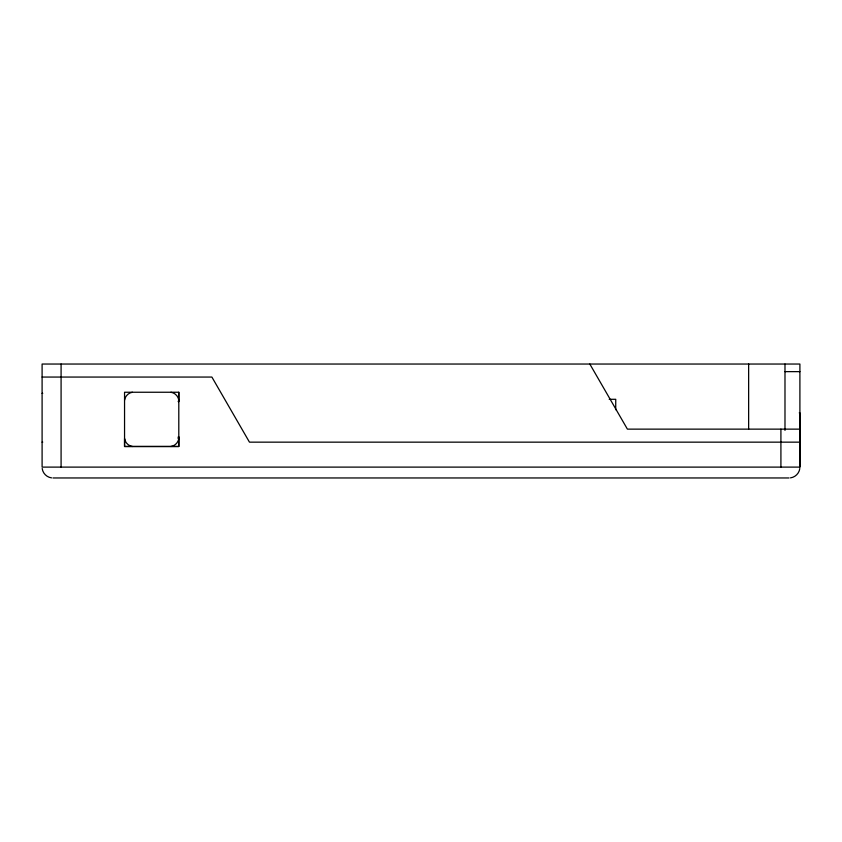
<?xml version="1.0" encoding="UTF-8"?>
<svg xmlns="http://www.w3.org/2000/svg" width="842" height="842" viewBox="0 0 842 842"><rect width="100%" height="100%" fill="white"/><g stroke="black" fill="none" stroke-linecap="round" stroke-linejoin="round"><path stroke-width="1.26" d="M178.799 436.998L178.799 438.619L178.178 438.514L178.188 436.998L178.799 436.998L178.799 446.492L124.553 446.492L124.553 392.246L178.799 392.246L178.809 400.887M178.799 400.15L178.799 401.623L178.188 401.623L178.799 400.129A9.473 9.473 0 0 0 170.937 392.256M799.9 467.11L799.9 364.039L42.1 364.039L42.1 467.11L799.9 467.11L799.9 412.864L799.258 412.864M799.805 468.52C799.237 473.278 795.216 477.288 790.47 477.867M170.894 446.502L170.915 446.492A9.473 9.473 0 0 0 178.799 438.629M784.986 371.638L799.9 371.638M42.1 377.058L211.889 377.058L249.464 442.155L799.9 442.155M42.1 393.34L42.742 393.34M609.208 399.297L615.744 399.297L615.723 409.728M799.9 429.136L627.406 429.136L589.821 364.039M42.1 442.155L42.742 442.155M52.951 477.961L789.049 477.961M51.53 477.867C46.784 477.288 42.763 473.278 42.195 468.52M784.986 364.039L784.986 430.399M780.913 429.136L780.913 467.11M748.643 364.039L748.643 429.136M178.799 392.246L178.799 446.492L124.553 446.492L124.553 438.608A9.494 9.494 0 0 0 132.426 446.502M61.087 364.039L61.087 467.11M124.553 400.139A9.494 9.494 0 0 1 132.426 392.246"/></g></svg>
